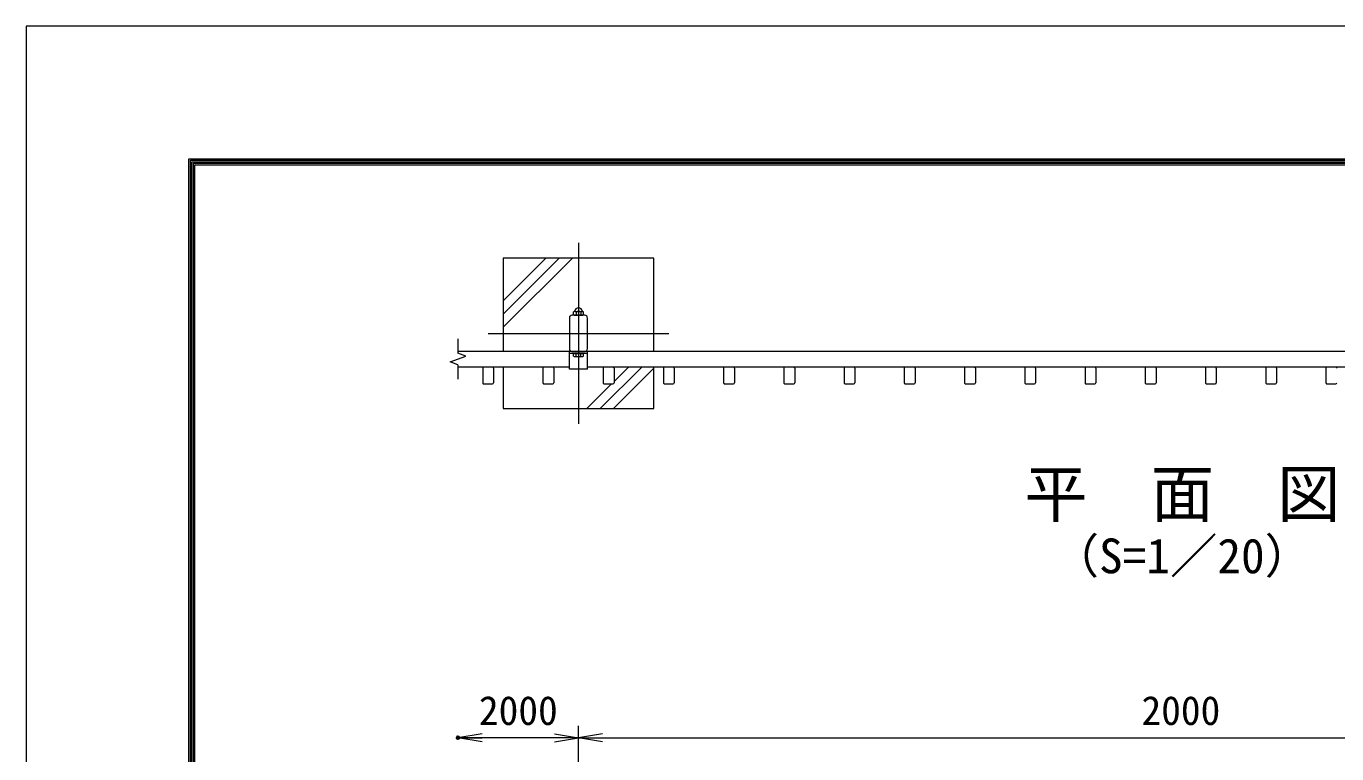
# Model space of a CAD drawing. Units: millimetres, scale not verified. Extents: x -4200 to 4200, y -2970 to 2970.
# Drawn here: x -4200 to -2024, y 1762 to 2970 of the extents above; entities that cross this region are included whole.
import ezdxf
from ezdxf.enums import TextEntityAlignment as Align

# ---------------------------------------------------------------- set-up
doc = ezdxf.new("R2010")
doc.units = ezdxf.units.MM
doc.header["$LTSCALE"] = 10
doc.header["$PDMODE"] = 32
doc.header["$PDSIZE"] = 5
doc.linetypes.add('USER1', pattern=[50.8, 31.75, -6.35, 6.35, -6.35])
for name, color, linetype, lineweight in [('0-0_D-STR1', 1, 'Continuous', 18), ('0-1_D-BMK', 2, 'USER1', 13), ('0-3_D-STR4', 7, 'Continuous', 18), ('0-4_D-DCR-HCH', 7, 'Continuous', 13), ('0-5_D-STR3', 3, 'Continuous', 13), ('0-6_D-STR-DIM', 7, 'Continuous', 13), ('0-7_0', 7, 'Continuous', 18), ('0-9_D-TTL-TXT', 7, 'Continuous', 18), ('0-B_D-TTL', 7, 'Continuous', 18)]:
    doc.layers.add(name, color=color, linetype=linetype, lineweight=lineweight)
doc.layers.add('0-8_Defpoints', color=253, linetype='Continuous')
doc.styles.add('ＭＳ ゴシック', font='')
doc.styles.get('ＭＳ ゴシック').set_extended_font_data('MS Gothic')

# ---------------------------------------------------------------- blocks, each defined once
blk = doc.blocks.new('_Open')
at = {"layer": '0-7_0'}
blk.add_line((-10, 1.667), (0, 0), dxfattribs=at)
blk.add_lwpolyline([(-10, -1.667), (0, 0), (-10, 0)], dxfattribs=at)

msp = doc.modelspace()

# ---------------------------------------------------------------- linework, layer by layer
at = {"layer": '0-0_D-STR1'}
for p, q in [((-3297.93, 2485.58), (-3297.93, 2434.78)), ((-3272.53, 2490.18), (-3293.33, 2490.18)), ((-3267.93, 2434.78), (-3267.93, 2485.58)), ((-1082.93, 2430.18), (-3482.93, 2430.18)), ((-3297.93, 2400.98), (-3297.93, 2430.18)), ((-3267.93, 2426.98), (-3297.93, 2426.98)), ((-3294.13, 2430.18), (-3271.73, 2430.18)), ((-3293.33, 2430.18), (-3272.53, 2430.18)), ((-3267.93, 2400.98), (-3267.93, 2430.18)), ((-3297.93, 2404.18), (-3482.93, 2404.18)), ((-3441.93, 2402.48), (-3441.93, 2377.88)), ((-3423.93, 2402.48), (-3423.93, 2377.88)), ((-3341.93, 2402.48), (-3341.93, 2377.88)), ((-3323.93, 2402.48), (-3323.93, 2377.88)), ((-3267.93, 2400.98), (-3297.93, 2400.98)), ((-1297.93, 2404.18), (-3267.93, 2404.18)), ((-3241.93, 2402.48), (-3241.93, 2377.88)), ((-3223.93, 2402.48), (-3223.93, 2377.88)), ((-3141.93, 2402.48), (-3141.93, 2377.88)), ((-3123.93, 2402.48), (-3123.93, 2377.88)), ((-3041.93, 2402.48), (-3041.93, 2377.88)), ((-3023.93, 2402.48), (-3023.93, 2377.88)), ((-2941.93, 2402.48), (-2941.93, 2377.88)), ((-2923.93, 2402.48), (-2923.93, 2377.88)), ((-2841.93, 2402.48), (-2841.93, 2377.88)), ((-2823.93, 2402.48), (-2823.93, 2377.88)), ((-2741.93, 2402.48), (-2741.93, 2377.88)), ((-2723.93, 2402.48), (-2723.93, 2377.88)), ((-2641.93, 2402.48), (-2641.93, 2377.88)), ((-2623.93, 2402.48), (-2623.93, 2377.88)), ((-2541.93, 2402.48), (-2541.93, 2377.88)), ((-2523.93, 2402.48), (-2523.93, 2377.88)), ((-2441.93, 2402.48), (-2441.93, 2377.88)), ((-2423.93, 2402.48), (-2423.93, 2377.88)), ((-2341.93, 2402.48), (-2341.93, 2377.88)), ((-2323.93, 2402.48), (-2323.93, 2377.88)), ((-2241.93, 2402.48), (-2241.93, 2377.88)), ((-2223.93, 2402.48), (-2223.93, 2377.88)), ((-2141.93, 2402.48), (-2141.93, 2377.88)), ((-2123.93, 2402.48), (-2123.93, 2377.88)), ((-2041.93, 2402.48), (-2041.93, 2377.88)), ((-3440.23, 2376.18), (-3425.63, 2376.18)), ((-3340.23, 2376.18), (-3325.63, 2376.18)), ((-3240.23, 2376.18), (-3225.63, 2376.18)), ((-3140.23, 2376.18), (-3125.63, 2376.18)), ((-3040.23, 2376.18), (-3025.63, 2376.18)), ((-2940.23, 2376.18), (-2925.63, 2376.18)), ((-2840.23, 2376.18), (-2825.63, 2376.18)), ((-2740.23, 2376.18), (-2725.63, 2376.18)), ((-2640.23, 2376.18), (-2625.63, 2376.18)), ((-2540.23, 2376.18), (-2525.63, 2376.18)), ((-2440.23, 2376.18), (-2425.63, 2376.18)), ((-2340.23, 2376.18), (-2325.63, 2376.18)), ((-2240.23, 2376.18), (-2225.63, 2376.18)), ((-2140.23, 2376.18), (-2125.63, 2376.18)), ((-2040.23, 2376.18), (-2025.63, 2376.18))]:
    msp.add_line(p, q, dxfattribs=at)
for centre, radius, start, end in [((-3293.33, 2485.58), 4.6, 90, 180), ((-3272.53, 2485.58), 4.6, 0, 90), ((-3293.33, 2434.78), 4.6, 180, 270), ((-3272.53, 2434.78), 4.6, 270, 0), ((-3440.23, 2402.48), 1.7, 90, 180), ((-3425.63, 2402.48), 1.7, 359.99941, 90), ((-3340.23, 2402.48), 1.7, 90, 180), ((-3325.63, 2402.48), 1.7, 359.99941, 90), ((-3240.23, 2402.48), 1.7, 90, 180), ((-3225.63, 2402.48), 1.7, 359.99941, 90), ((-3140.23, 2402.48), 1.7, 90, 180), ((-3125.63, 2402.48), 1.7, 359.99941, 90), ((-3040.23, 2402.48), 1.7, 90, 180), ((-3025.63, 2402.48), 1.7, 359.99941, 90), ((-2940.23, 2402.48), 1.7, 90, 180), ((-2925.63, 2402.48), 1.7, 359.99941, 90), ((-2840.23, 2402.48), 1.7, 90, 180), ((-2825.63, 2402.48), 1.7, 359.99941, 90), ((-2740.23, 2402.48), 1.7, 90, 180), ((-2725.63, 2402.48), 1.7, 359.99941, 90), ((-2640.23, 2402.48), 1.7, 90, 180), ((-2625.63, 2402.48), 1.7, 359.99941, 90), ((-2540.23, 2402.48), 1.7, 90, 180), ((-2525.63, 2402.48), 1.7, 359.99941, 90), ((-2440.23, 2402.48), 1.7, 90, 180), ((-2425.63, 2402.48), 1.7, 359.99941, 90), ((-2340.23, 2402.48), 1.7, 90, 180), ((-2325.63, 2402.48), 1.7, 359.99941, 90), ((-2240.23, 2402.48), 1.7, 90, 180), ((-2225.63, 2402.48), 1.7, 359.99941, 90), ((-2140.23, 2402.48), 1.7, 90, 180), ((-2125.63, 2402.48), 1.7, 359.99941, 90), ((-2040.23, 2402.48), 1.7, 90, 180), ((-2025.63, 2402.48), 1.7, 359.99941, 90), ((-3440.23, 2377.88), 1.7, 179.99942, 270), ((-3425.63, 2377.88), 1.7, 270, 359.99941), ((-3340.23, 2377.88), 1.7, 179.99942, 270), ((-3325.63, 2377.88), 1.7, 270, 359.99941), ((-3240.23, 2377.88), 1.7, 179.99942, 270), ((-3225.63, 2377.88), 1.7, 270, 359.99941), ((-3140.23, 2377.88), 1.7, 179.99942, 270), ((-3125.63, 2377.88), 1.7, 270, 359.99941), ((-3040.23, 2377.88), 1.7, 179.99942, 270), ((-3025.63, 2377.88), 1.7, 270, 359.99941), ((-2940.23, 2377.88), 1.7, 179.99942, 270), ((-2925.63, 2377.88), 1.7, 270, 359.99941), ((-2840.23, 2377.88), 1.7, 179.99942, 270), ((-2825.63, 2377.88), 1.7, 270, 359.99941), ((-2740.23, 2377.88), 1.7, 179.99942, 270), ((-2725.63, 2377.88), 1.7, 270, 359.99941), ((-2640.23, 2377.88), 1.7, 179.99942, 270), ((-2625.63, 2377.88), 1.7, 270, 359.99941), ((-2540.23, 2377.88), 1.7, 179.99942, 270), ((-2525.63, 2377.88), 1.7, 270, 359.99941), ((-2440.23, 2377.88), 1.7, 179.99942, 270), ((-2425.63, 2377.88), 1.7, 270, 359.99941), ((-2340.23, 2377.88), 1.7, 179.99942, 270), ((-2325.63, 2377.88), 1.7, 270, 359.99941), ((-2240.23, 2377.88), 1.7, 179.99942, 270), ((-2225.63, 2377.88), 1.7, 270, 359.99941), ((-2140.23, 2377.88), 1.7, 179.99942, 270), ((-2125.63, 2377.88), 1.7, 270, 359.99941), ((-2040.23, 2377.88), 1.7, 179.99942, 270), ((-2025.63, 2377.88), 1.7, 270, 359.99941)]:
    msp.add_arc(centre, radius, start, end, dxfattribs=at)
at = {"layer": '0-1_D-BMK'}
for p, q in [((-3282.93, 2610.18), (-3282.93, 2310.18)), ((-3432.93, 2460.18), (-3132.93, 2460.18))]:
    msp.add_line(p, q, dxfattribs=at)
at = {"layer": '0-3_D-STR4'}
for p, q in [((-3157.93, 2430.18), (-3157.93, 2585.18)), ((-3407.93, 2404.18), (-3407.93, 2335.18))]:
    msp.add_line(p, q, dxfattribs=at)
for points in [[(-3157.93, 2585.18), (-3407.93, 2585.18), (-3407.93, 2430.18)], [(-3407.93, 2335.18), (-3157.93, 2335.18), (-3157.93, 2404.18)]]:
    msp.add_lwpolyline(points, dxfattribs=at)
at = {"layer": '0-4_D-DCR-HCH'}
for p, q in [((-3407.93, 2470.18), (-3292.93, 2585.18)), ((-3407.93, 2492.28), (-3315.02, 2585.18)), ((-3407.93, 2514.38), (-3337.12, 2585.18)), ((-3177.95, 2404.18), (-3246.95, 2335.18)), ((-3157.93, 2402.12), (-3224.86, 2335.18)), ((-3200.05, 2404.18), (-3223.93, 2380.31)), ((-3228.05, 2376.18), (-3269.05, 2335.18))]:
    msp.add_line(p, q, dxfattribs=at)
at = {"layer": '0-5_D-STR3'}
for p, q in [((-3290.96, 2491.18), (-3290.96, 2495.68)), ((-3289.1, 2496.68), (-3276.75, 2496.68)), ((-3289.1, 2496.68), (-3276.75, 2496.68)), ((-3289.1, 2490.18), (-3276.75, 2490.18)), ((-3289.1, 2490.18), (-3276.75, 2490.18)), ((-3286.91, 2495.68), (-3286.91, 2491.18)), ((-3278.81, 2495.68), (-3278.81, 2491.18)), ((-3274.76, 2491.18), (-3274.76, 2495.68)), ((-3291.03, 2426.98), (-3274.83, 2426.98)), ((-3291.03, 2422.48), (-3291.03, 2426.98)), ((-3289.16, 2421.48), (-3276.81, 2421.48)), ((-3286.98, 2422.48), (-3286.98, 2426.98)), ((-3278.88, 2422.48), (-3278.88, 2426.98)), ((-3274.83, 2422.48), (-3274.83, 2426.98))]:
    msp.add_line(p, q, dxfattribs=at)
for centre, radius, start, end in [((-3282.86, 2496.18), 6.5, 7.16806, 172.83194), ((-3288.94, 2494.15), 2.54, 37.21089, 142.78911), ((-3288.94, 2492.72), 2.54, 217.21089, 322.78911), ((-3289.81, 2497.06), 0.5, 279.83916, 352.83194), ((-3282.86, 2487.98), 8.7, 62.26063, 117.73937), ((-3282.86, 2498.89), 8.7, 242.26063, 297.73937), ((-3276.79, 2494.13), 2.55, 37.42505, 142.57495), ((-3276.79, 2492.73), 2.55, 217.42505, 322.57495), ((-3275.92, 2497.06), 0.5, 187.16806, 253.42019), ((-3289, 2424.02), 2.54, 217.21089, 322.78911), ((-3282.93, 2430.19), 8.7, 242.26063, 297.73937), ((-3276.85, 2424.03), 2.55, 217.42505, 322.57495)]:
    msp.add_arc(centre, radius, start, end, dxfattribs=at)
at = {"layer": '0-6_D-STR-DIM'}
for p, q in [((-3482.93, 2451.11), (-3482.93, 2427.3)), ((-3496.14, 2412.87), (-3469.71, 2422.49)), ((-3469.71, 2422.49), (-3482.93, 2427.3)), ((-3482.93, 2408.06), (-3496.14, 2412.87)), ((-3482.93, 2408.06), (-3482.93, 2384.26)), ((-3282.93, 1403.92), (-3282.93, 1808.92)), ((-3282.93, 1403.92), (-3282.93, 1808.92)), ((-3282.93, 1788.92), (-3482.93, 1788.92)), ((-3282.93, 1788.92), (-1282.93, 1788.92))]:
    msp.add_line(p, q, dxfattribs=at)
at = {"layer": '0-8_Defpoints'}
msp.add_point((-3482.93, 1788.92), dxfattribs=at)
at = {"layer": '0-B_D-TTL'}
for points in [[(-4199.8, -2970), (4200.2, -2970), (4200.2, 2970), (-4199.8, 2970)], [(-3929.8, 2750), (3930.2, 2750), (3930.2, -2750), (-3929.8, -2750)], [(-3927.3, 2747.5), (3927.7, 2747.5), (3927.7, -2747.5), (-3927.3, -2747.5)], [(-3924.8, 2745), (3925.2, 2745), (3925.2, -2745), (-3924.8, -2745)], [(-3922.3, 2742.5), (3922.7, 2742.5), (3922.7, -2742.5), (-3922.3, -2742.5)], [(-3919.8, 2740), (3920.2, 2740), (3920.2, -2740), (-3919.8, -2740)]]:
    msp.add_lwpolyline(points, close=True, dxfattribs=at)

# ---------------------------------------------------------------- block references
at = {"layer": '0-6_D-STR-DIM', "xscale": 4, "yscale": 4, "rotation": 180}
for p in [(-3482.93, 1788.92), (-3282.93, 1788.92)]:
    msp.add_blockref('_Open', p, dxfattribs=at)
at = {"layer": '0-6_D-STR-DIM', "xscale": 4, "yscale": 4}
msp.add_blockref('_Open', (-3282.93, 1788.92), dxfattribs=at)

# ---------------------------------------------------------------- texts
at = {"layer": '0-6_D-STR-DIM', "style": 'ＭＳ ゴシック'}
for p in [(-3448.19, 1795.66), (-2348.19, 1795.66)]:
    msp.add_text('2000', height=48.09, dxfattribs=at).set_placement(p, align=Align.BOTTOM_LEFT)
at = {"layer": '0-9_D-TTL-TXT', "style": 'ＭＳ ゴシック'}
for s, height, p in [('平\u3000面\u3000図', 76.98, (-2542.82, 2132.09)), ('（S=1／20）', 57.7, (-2497.34, 2044.63))]:
    msp.add_text(s, height=height, dxfattribs=at).set_placement(p, align=Align.BOTTOM_LEFT)

doc.saveas('drawing.dxf')
